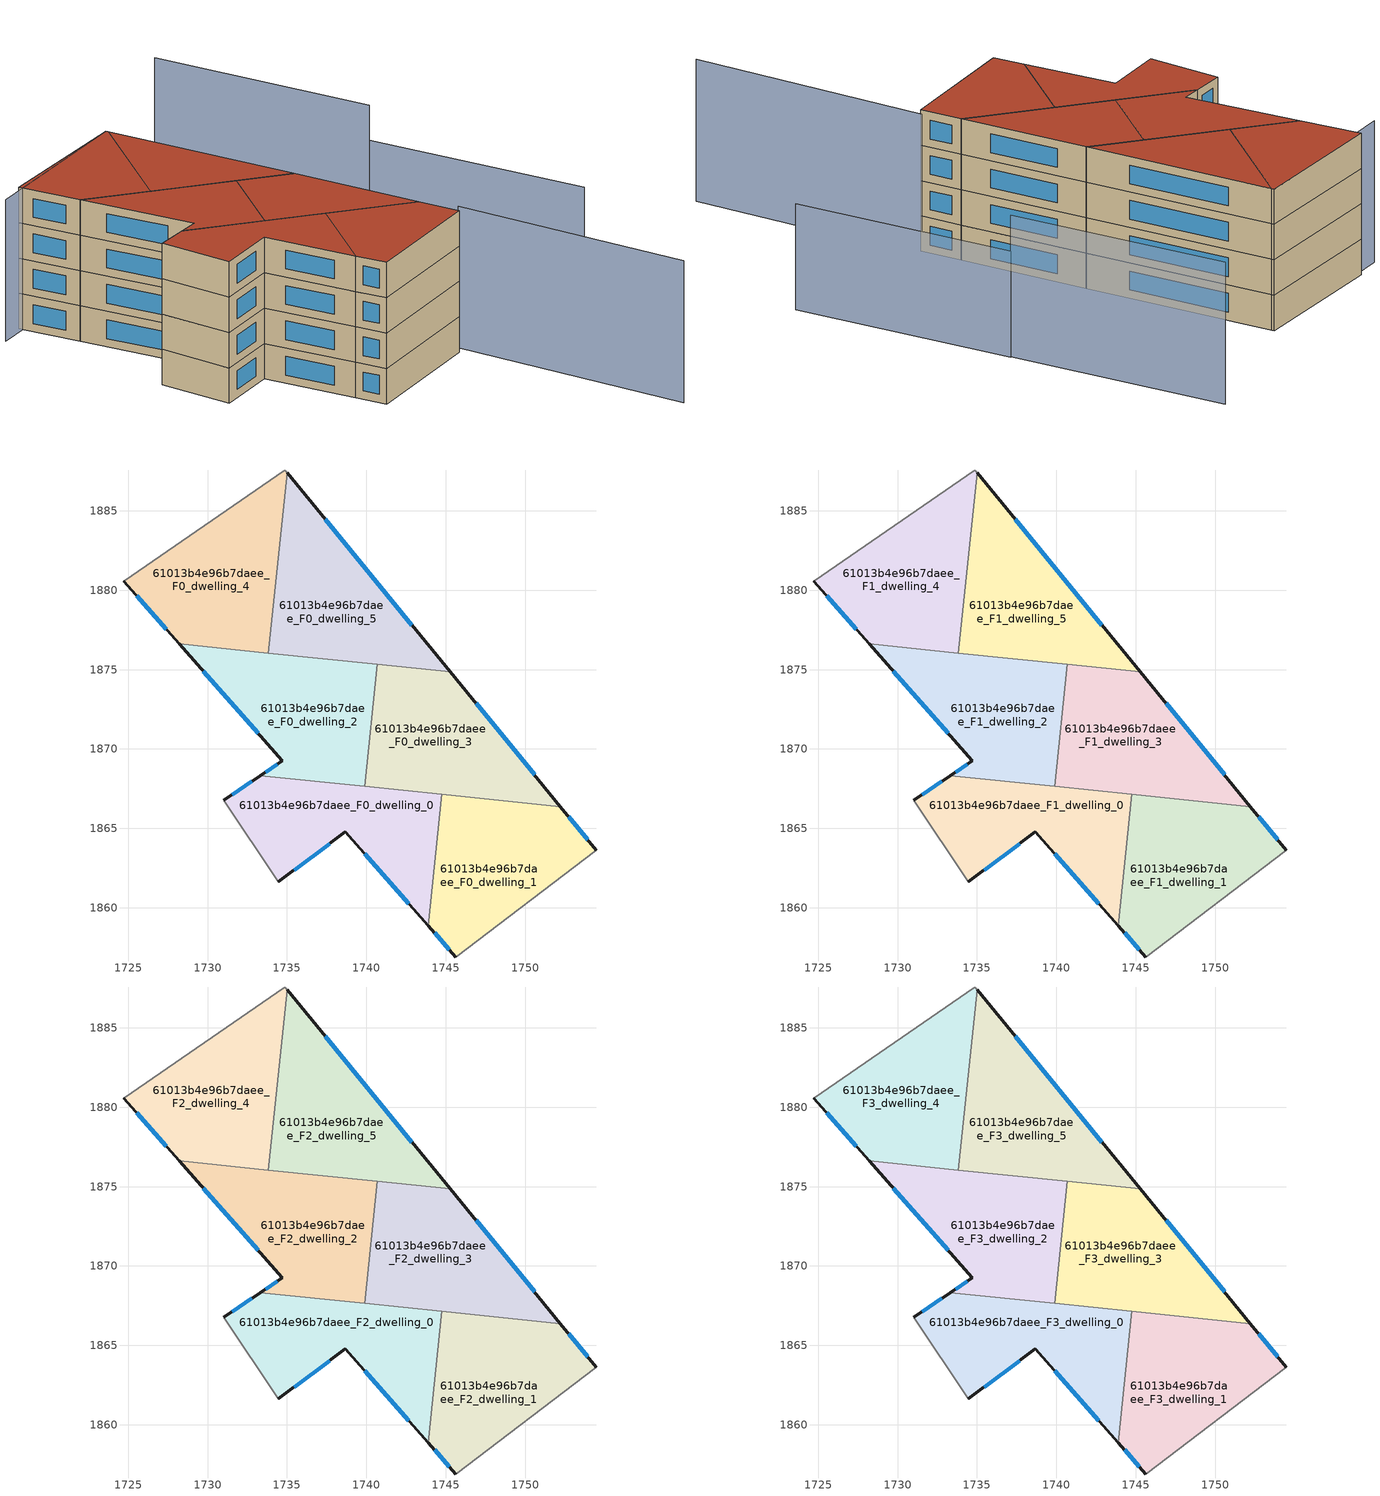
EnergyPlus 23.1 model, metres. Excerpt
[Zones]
61013b4e96b7daee_F0_dwelling_0
 floor ground (EU_floor_Construction): 1744.75,1867.15 1743.9,1858.88 1738.68,1864.78 1734.46,1861.63 1731.02,1866.76 1733.33,1868.33 z0
 wall outside (EU_wall_Construction): 1733.33,1868.33 1731.02,1866.76 / 1734.46,1861.63 1738.68,1864.78 1743.9,1858.88 z0:3
 wall to 61013b4e96b7daee_F0_dwelling_1 (EU_wall_Construction): 1743.9,1858.88 1744.75,1867.15 z0:3
 wall adiabatic (EU_wall_Construction): 1731.02,1866.76 1734.46,1861.63 z0:3
 wall to 61013b4e96b7daee_F0_dwelling_2 (EU_wall_Construction): 1739.89,1867.65 1733.33,1868.33 z0:3
 wall to 61013b4e96b7daee_F0_dwelling_3 (EU_wall_Construction): 1744.75,1867.15 1739.89,1867.65 z0:3
 window (EU_Window_Construction): 1732.79,1867.96 1731.56,1867.13 / 1739.91,1863.39 1742.67,1860.27 / 1735.45,1862.37 1737.69,1864.04 z0.7:2.3
61013b4e96b7daee_F0_dwelling_1
 floor ground (EU_floor_Construction): 1752.23,1866.38 1754.48,1863.63 1745.65,1856.9 1743.9,1858.88 1744.75,1867.15 z0
 wall outside (EU_wall_Construction): 1754.48,1863.63 1752.23,1866.38 / 1743.9,1858.88 1745.65,1856.9 z0:3
 wall adiabatic (EU_wall_Construction): 1745.65,1856.9 1754.48,1863.63 z0:3
 wall to 61013b4e96b7daee_F0_dwelling_3 (EU_wall_Construction): 1752.23,1866.38 1744.75,1867.15 z0:3
 window (EU_Window_Construction): 1753.95,1864.28 1752.76,1865.73 / 1744.31,1858.42 1745.23,1857.37 z0.7:2.3
61013b4e96b7daee_F0_dwelling_2
 floor ground (EU_floor_Construction): 1740.68,1875.34 1739.89,1867.65 1733.33,1868.33 1734.72,1869.27 1728.21,1876.62 z0
 wall outside (EU_wall_Construction): 1728.21,1876.62 1734.72,1869.27 1733.33,1868.33 z0:3
 wall to 61013b4e96b7daee_F0_dwelling_3 (EU_wall_Construction): 1739.89,1867.65 1740.68,1875.34 z0:3
 wall to 61013b4e96b7daee_F0_dwelling_5 (EU_wall_Construction): 1740.68,1875.34 1733.83,1876.04 z0:3
 wall to 61013b4e96b7daee_F0_dwelling_4 (EU_wall_Construction): 1733.83,1876.04 1728.21,1876.62 z0:3
 window (EU_Window_Construction): 1734.39,1869.05 1733.65,1868.55 / 1729.74,1874.9 1733.19,1871 z0.7:2.3
61013b4e96b7daee_F0_dwelling_3
 floor ground (EU_floor_Construction): 1745.28,1874.86 1752.23,1866.38 1739.89,1867.65 1740.68,1875.34 z0
 wall outside (EU_wall_Construction): 1752.23,1866.38 1745.28,1874.86 z0:3
 wall to 61013b4e96b7daee_F0_dwelling_5 (EU_wall_Construction): 1745.28,1874.86 1740.69,1875.34 z0:3
 window (EU_Window_Construction): 1750.6,1868.37 1746.91,1872.87 z0.7:2.3
61013b4e96b7daee_F0_dwelling_4
 floor ground (EU_floor_Construction): 1734.88,1887.57 1735.01,1887.41 1733.84,1876.04 1728.21,1876.62 1724.73,1880.56 z0
 wall outside (EU_wall_Construction): 1724.73,1880.56 1728.21,1876.62 z0:3
 wall adiabatic (EU_wall_Construction): 1735.01,1887.41 1734.88,1887.57 1724.73,1880.56 z0:3
 wall to 61013b4e96b7daee_F0_dwelling_5 (EU_wall_Construction): 1733.84,1876.04 1735.01,1887.41 z0:3
 window (EU_Window_Construction): 1725.55,1879.64 1727.39,1877.55 z0.7:2.3
61013b4e96b7daee_F0_dwelling_5
 floor ground (EU_floor_Construction): 1735.01,1887.41 1745.28,1874.86 1733.84,1876.04 z0
 wall outside (EU_wall_Construction): 1745.28,1874.86 1735.01,1887.41 z0:3
 window (EU_Window_Construction): 1742.87,1877.81 1737.42,1884.46 z0.7:2.3
61013b4e96b7daee_F1_dwelling_0
 floor to 61013b4e96b7daee_F0_dwelling_0 (EU_floor_Construction): 1744.75,1867.15 1743.9,1858.88 1738.68,1864.78 1734.46,1861.63 1731.02,1866.76 1733.33,1868.33 z3
 wall outside (EU_wall_Construction): 1733.33,1868.33 1731.02,1866.76 / 1734.46,1861.63 1738.68,1864.78 1743.9,1858.88 z3:6
 wall to 61013b4e96b7daee_F1_dwelling_1 (EU_wall_Construction): 1743.9,1858.88 1744.75,1867.15 z3:6
 wall adiabatic (EU_wall_Construction): 1731.02,1866.76 1734.46,1861.63 z3:6
 wall to 61013b4e96b7daee_F1_dwelling_2 (EU_wall_Construction): 1739.89,1867.65 1733.33,1868.33 z3:6
 wall to 61013b4e96b7daee_F1_dwelling_3 (EU_wall_Construction): 1744.75,1867.15 1739.89,1867.65 z3:6
 window (EU_Window_Construction): 1732.79,1867.96 1731.56,1867.13 / 1739.91,1863.39 1742.67,1860.27 / 1735.45,1862.37 1737.69,1864.04 z3.7:5.3
61013b4e96b7daee_F1_dwelling_1
 floor to 61013b4e96b7daee_F0_dwelling_1 (EU_floor_Construction): 1752.23,1866.38 1754.48,1863.63 1745.65,1856.9 1743.9,1858.88 1744.75,1867.15 z3
 wall outside (EU_wall_Construction): 1754.48,1863.63 1752.23,1866.38 / 1743.9,1858.88 1745.65,1856.9 z3:6
 wall adiabatic (EU_wall_Construction): 1745.65,1856.9 1754.48,1863.63 z3:6
 wall to 61013b4e96b7daee_F1_dwelling_3 (EU_wall_Construction): 1752.23,1866.38 1744.75,1867.15 z3:6
 window (EU_Window_Construction): 1753.95,1864.28 1752.76,1865.73 / 1744.31,1858.42 1745.23,1857.37 z3.7:5.3
61013b4e96b7daee_F1_dwelling_2
 floor to 61013b4e96b7daee_F0_dwelling_2 (EU_floor_Construction): 1740.68,1875.34 1739.89,1867.65 1733.33,1868.33 1734.72,1869.27 1728.21,1876.62 z3
 wall outside (EU_wall_Construction): 1728.21,1876.62 1734.72,1869.27 1733.33,1868.33 z3:6
 wall to 61013b4e96b7daee_F1_dwelling_3 (EU_wall_Construction): 1739.89,1867.65 1740.68,1875.34 z3:6
 wall to 61013b4e96b7daee_F1_dwelling_5 (EU_wall_Construction): 1740.68,1875.34 1733.83,1876.04 z3:6
 wall to 61013b4e96b7daee_F1_dwelling_4 (EU_wall_Construction): 1733.83,1876.04 1728.21,1876.62 z3:6
 window (EU_Window_Construction): 1734.39,1869.05 1733.65,1868.55 / 1729.74,1874.9 1733.19,1871 z3.7:5.3
61013b4e96b7daee_F1_dwelling_3
 floor to 61013b4e96b7daee_F0_dwelling_3 (EU_floor_Construction): 1745.28,1874.86 1752.23,1866.38 1739.89,1867.65 1740.68,1875.34 z3
 wall outside (EU_wall_Construction): 1752.23,1866.38 1745.28,1874.86 z3:6
 wall to 61013b4e96b7daee_F1_dwelling_5 (EU_wall_Construction): 1745.28,1874.86 1740.69,1875.34 z3:6
 window (EU_Window_Construction): 1750.6,1868.37 1746.91,1872.87 z3.7:5.3
61013b4e96b7daee_F1_dwelling_4
 floor to 61013b4e96b7daee_F0_dwelling_4 (EU_floor_Construction): 1734.88,1887.57 1735.01,1887.41 1733.84,1876.04 1728.21,1876.62 1724.73,1880.56 z3
 wall outside (EU_wall_Construction): 1724.73,1880.56 1728.21,1876.62 z3:6
 wall adiabatic (EU_wall_Construction): 1735.01,1887.41 1734.88,1887.57 1724.73,1880.56 z3:6
 wall to 61013b4e96b7daee_F1_dwelling_5 (EU_wall_Construction): 1733.84,1876.04 1735.01,1887.41 z3:6
 window (EU_Window_Construction): 1725.55,1879.64 1727.39,1877.55 z3.7:5.3
61013b4e96b7daee_F1_dwelling_5
 floor to 61013b4e96b7daee_F0_dwelling_5 (EU_floor_Construction): 1735.01,1887.41 1745.28,1874.86 1733.84,1876.04 z3
 wall outside (EU_wall_Construction): 1745.28,1874.86 1735.01,1887.41 z3:6
 window (EU_Window_Construction): 1742.87,1877.81 1737.42,1884.46 z3.7:5.3
61013b4e96b7daee_F2_dwelling_0
 floor to 61013b4e96b7daee_F1_dwelling_0 (EU_floor_Construction): 1744.75,1867.15 1743.9,1858.88 1738.68,1864.78 1734.46,1861.63 1731.02,1866.76 1733.33,1868.33 z6
 wall outside (EU_wall_Construction): 1733.33,1868.33 1731.02,1866.76 / 1734.46,1861.63 1738.68,1864.78 1743.9,1858.88 z6:9
 wall to 61013b4e96b7daee_F2_dwelling_1 (EU_wall_Construction): 1743.9,1858.88 1744.75,1867.15 z6:9
 wall adiabatic (EU_wall_Construction): 1731.02,1866.76 1734.46,1861.63 z6:9
 wall to 61013b4e96b7daee_F2_dwelling_2 (EU_wall_Construction): 1739.89,1867.65 1733.33,1868.33 z6:9
 wall to 61013b4e96b7daee_F2_dwelling_3 (EU_wall_Construction): 1744.75,1867.15 1739.89,1867.65 z6:9
 window (EU_Window_Construction): 1732.79,1867.96 1731.56,1867.13 / 1739.91,1863.39 1742.67,1860.27 / 1735.45,1862.37 1737.69,1864.04 z6.7:8.3
61013b4e96b7daee_F2_dwelling_1
 floor to 61013b4e96b7daee_F1_dwelling_1 (EU_floor_Construction): 1752.23,1866.38 1754.48,1863.63 1745.65,1856.9 1743.9,1858.88 1744.75,1867.15 z6
 wall outside (EU_wall_Construction): 1754.48,1863.63 1752.23,1866.38 / 1743.9,1858.88 1745.65,1856.9 z6:9
 wall adiabatic (EU_wall_Construction): 1745.65,1856.9 1754.48,1863.63 z6:9
 wall to 61013b4e96b7daee_F2_dwelling_3 (EU_wall_Construction): 1752.23,1866.38 1744.75,1867.15 z6:9
 window (EU_Window_Construction): 1753.95,1864.28 1752.76,1865.73 / 1744.31,1858.42 1745.23,1857.37 z6.7:8.3
61013b4e96b7daee_F2_dwelling_2
 floor to 61013b4e96b7daee_F1_dwelling_2 (EU_floor_Construction): 1740.68,1875.34 1739.89,1867.65 1733.33,1868.33 1734.72,1869.27 1728.21,1876.62 z6
 wall outside (EU_wall_Construction): 1728.21,1876.62 1734.72,1869.27 1733.33,1868.33 z6:9
 wall to 61013b4e96b7daee_F2_dwelling_3 (EU_wall_Construction): 1739.89,1867.65 1740.68,1875.34 z6:9
 wall to 61013b4e96b7daee_F2_dwelling_5 (EU_wall_Construction): 1740.68,1875.34 1733.83,1876.04 z6:9
 wall to 61013b4e96b7daee_F2_dwelling_4 (EU_wall_Construction): 1733.83,1876.04 1728.21,1876.62 z6:9
 window (EU_Window_Construction): 1734.39,1869.05 1733.65,1868.55 / 1729.74,1874.9 1733.19,1871 z6.7:8.3
61013b4e96b7daee_F2_dwelling_3
 floor to 61013b4e96b7daee_F1_dwelling_3 (EU_floor_Construction): 1745.28,1874.86 1752.23,1866.38 1739.89,1867.65 1740.68,1875.34 z6
 wall outside (EU_wall_Construction): 1752.23,1866.38 1745.28,1874.86 z6:9
 wall to 61013b4e96b7daee_F2_dwelling_5 (EU_wall_Construction): 1745.28,1874.86 1740.69,1875.34 z6:9
 window (EU_Window_Construction): 1750.6,1868.37 1746.91,1872.87 z6.7:8.3
61013b4e96b7daee_F2_dwelling_4
 floor to 61013b4e96b7daee_F1_dwelling_4 (EU_floor_Construction): 1734.88,1887.57 1735.01,1887.41 1733.84,1876.04 1728.21,1876.62 1724.73,1880.56 z6
 wall outside (EU_wall_Construction): 1724.73,1880.56 1728.21,1876.62 z6:9
 wall adiabatic (EU_wall_Construction): 1735.01,1887.41 1734.88,1887.57 1724.73,1880.56 z6:9
 wall to 61013b4e96b7daee_F2_dwelling_5 (EU_wall_Construction): 1733.84,1876.04 1735.01,1887.41 z6:9
 window (EU_Window_Construction): 1725.55,1879.64 1727.39,1877.55 z6.7:8.3
61013b4e96b7daee_F2_dwelling_5
 floor to 61013b4e96b7daee_F1_dwelling_5 (EU_floor_Construction): 1735.01,1887.41 1745.28,1874.86 1733.84,1876.04 z6
 wall outside (EU_wall_Construction): 1745.28,1874.86 1735.01,1887.41 z6:9
 window (EU_Window_Construction): 1742.87,1877.81 1737.42,1884.46 z6.7:8.3
61013b4e96b7daee_F3_dwelling_0
 floor to 61013b4e96b7daee_F2_dwelling_0 (EU_floor_Construction): 1744.75,1867.15 1743.9,1858.88 1738.68,1864.78 1734.46,1861.63 1731.02,1866.76 1733.33,1868.33 z9
 wall outside (EU_wall_Construction): 1733.33,1868.33 1731.02,1866.76 / 1734.46,1861.63 1738.68,1864.78 1743.9,1858.88 z9:12
 wall to 61013b4e96b7daee_F3_dwelling_1 (EU_wall_Construction): 1743.9,1858.88 1744.75,1867.15 z9:12
 wall adiabatic (EU_wall_Construction): 1731.02,1866.76 1734.46,1861.63 z9:12
 wall to 61013b4e96b7daee_F3_dwelling_2 (EU_wall_Construction): 1739.89,1867.65 1733.33,1868.33 z9:12
 wall to 61013b4e96b7daee_F3_dwelling_3 (EU_wall_Construction): 1744.75,1867.15 1739.89,1867.65 z9:12
 window (EU_Window_Construction): 1732.79,1867.96 1731.56,1867.13 / 1739.91,1863.39 1742.67,1860.27 / 1735.45,1862.37 1737.69,1864.04 z9.7:11.3
 roof outside (EU_roof_Construction): 1743.9,1858.88 1744.75,1867.15 1733.33,1868.33 1731.02,1866.76 1734.46,1861.63 1738.68,1864.78 z12
61013b4e96b7daee_F3_dwelling_1
 floor to 61013b4e96b7daee_F2_dwelling_1 (EU_floor_Construction): 1752.23,1866.38 1754.48,1863.63 1745.65,1856.9 1743.9,1858.88 1744.75,1867.15 z9
 wall outside (EU_wall_Construction): 1754.48,1863.63 1752.23,1866.38 / 1743.9,1858.88 1745.65,1856.9 z9:12
 wall adiabatic (EU_wall_Construction): 1745.65,1856.9 1754.48,1863.63 z9:12
 wall to 61013b4e96b7daee_F3_dwelling_3 (EU_wall_Construction): 1752.23,1866.38 1744.75,1867.15 z9:12
 window (EU_Window_Construction): 1753.95,1864.28 1752.76,1865.73 / 1744.31,1858.42 1745.23,1857.37 z9.7:11.3
 roof outside (EU_roof_Construction): 1754.48,1863.63 1752.23,1866.38 1744.75,1867.15 1743.9,1858.88 1745.65,1856.9 z12
61013b4e96b7daee_F3_dwelling_2
 floor to 61013b4e96b7daee_F2_dwelling_2 (EU_floor_Construction): 1740.68,1875.34 1739.89,1867.65 1733.33,1868.33 1734.72,1869.27 1728.21,1876.62 z9
 wall outside (EU_wall_Construction): 1728.21,1876.62 1734.72,1869.27 1733.33,1868.33 z9:12
 wall to 61013b4e96b7daee_F3_dwelling_3 (EU_wall_Construction): 1739.89,1867.65 1740.68,1875.34 z9:12
 wall to 61013b4e96b7daee_F3_dwelling_5 (EU_wall_Construction): 1740.68,1875.34 1733.83,1876.04 z9:12
 wall to 61013b4e96b7daee_F3_dwelling_4 (EU_wall_Construction): 1733.83,1876.04 1728.21,1876.62 z9:12
 window (EU_Window_Construction): 1734.39,1869.05 1733.65,1868.55 / 1729.74,1874.9 1733.19,1871 z9.7:11.3
 roof outside (EU_roof_Construction): 1739.89,1867.65 1740.68,1875.34 1728.21,1876.62 1734.72,1869.27 1733.33,1868.33 z12
61013b4e96b7daee_F3_dwelling_3
 floor to 61013b4e96b7daee_F2_dwelling_3 (EU_floor_Construction): 1745.28,1874.86 1752.23,1866.38 1739.89,1867.65 1740.68,1875.34 z9
 wall outside (EU_wall_Construction): 1752.23,1866.38 1745.28,1874.86 z9:12
 wall to 61013b4e96b7daee_F3_dwelling_5 (EU_wall_Construction): 1745.28,1874.86 1740.69,1875.34 z9:12
 window (EU_Window_Construction): 1750.6,1868.37 1746.91,1872.87 z9.7:11.3
 roof outside (EU_roof_Construction): 1752.23,1866.38 1745.28,1874.86 1740.68,1875.34 1739.89,1867.65 z12
61013b4e96b7daee_F3_dwelling_4
 floor to 61013b4e96b7daee_F2_dwelling_4 (EU_floor_Construction): 1734.88,1887.57 1735.01,1887.41 1733.84,1876.04 1728.21,1876.62 1724.73,1880.56 z9
 wall outside (EU_wall_Construction): 1724.73,1880.56 1728.21,1876.62 z9:12
 wall adiabatic (EU_wall_Construction): 1735.01,1887.41 1734.88,1887.57 1724.73,1880.56 z9:12
 wall to 61013b4e96b7daee_F3_dwelling_5 (EU_wall_Construction): 1733.84,1876.04 1735.01,1887.41 z9:12
 window (EU_Window_Construction): 1725.55,1879.64 1727.39,1877.55 z9.7:11.3
 roof outside (EU_roof_Construction): 1733.84,1876.04 1735.01,1887.41 1734.88,1887.57 1724.73,1880.56 1728.21,1876.62 z12
61013b4e96b7daee_F3_dwelling_5
 floor to 61013b4e96b7daee_F2_dwelling_5 (EU_floor_Construction): 1735.01,1887.41 1745.28,1874.86 1733.84,1876.04 z9
 wall outside (EU_wall_Construction): 1745.28,1874.86 1735.01,1887.41 z9:12
 window (EU_Window_Construction): 1742.87,1877.81 1737.42,1884.46 z9.7:11.3
 roof outside (EU_roof_Construction): 1745.28,1874.86 1735.01,1887.41 1733.84,1876.04 z12
shading: 1754.7,1864.4 1766.93,1848.42 / 1755.49,1884.33 1743.53,1898.7 / 1734.88,1887.57 1722.94,1878.81 z0:12; 1767.5,1869.99 1755.53,1884.38 z0:9
[Building]
EU S2 Campaign: North Axis=0; Terrain=City; Solar Distribution=FullExterior
[Site:Location]
Budapest.Ferenc.Liszt.Intl.AP: Latitude=47.437; Longitude=19.256; Time Zone=1; Elevation=185
[SizingPeriod:WeatherFileDays]
AnnualSizingPeriod: Begin Month=1; Begin Day of Month=1; End Month=12; End Day of Month=31; Day of Week for Start Day=Monday; Use Weather File Daylight Saving Period=No; Use Weather File Rain and Snow Indicators=No
[MATERIAL]
EU_InternalMass_Material: Roughness=MediumRough; Thickness=0.1; Conductivity=1; Density=1800; Specific Heat=900; Thermal Absorptance=0.9; Solar Absorptance=0.7; Visible Absorptance=0.7
[MATERIAL:NOMASS] Roughness=MediumRough; Thermal Absorptance=0.9; Solar Absorptance=0.7; Visible Absorptance=0.7
Name | Thermal Resistance
EU_wall_NoMass | 0.832559
EU_roof_NoMass | 1.39638
EU_floor_NoMass | 0.872794
[WINDOWMATERIAL:SIMPLEGLAZINGSYSTEM]
EU_Window_SimpleGlazing: UFactor=2.79869; Solar Heat Gain Coefficient=0.75; Visible Transmittance=0.75
[CONSTRUCTION]
EU_wall_Construction: EU_wall_NoMass
EU_roof_Construction: EU_roof_NoMass
EU_floor_Construction: EU_floor_NoMass
EU_Window_Construction: EU_Window_SimpleGlazing
EU_InternalMass_Construction: EU_InternalMass_Material
[ZONE] Type=1; Multiplier=1; Ceiling Height=autocalculate; Floor Area=autocalculate; Part of Total Floor Area=Yes
Name | Volume
61013b4e96b7daee_F0_dwelling_0; 61013b4e96b7daee_F1_dwelling_0; 61013b4e96b7daee_F2_dwelling_0; 61013b4e96b7daee_F3_dwelling_0 | 197.276
61013b4e96b7daee_F0_dwelling_1; 61013b4e96b7daee_F1_dwelling_1; 61013b4e96b7daee_F2_dwelling_1; 61013b4e96b7daee_F3_dwelling_1 | 197.279
61013b4e96b7daee_F0_dwelling_2; 61013b4e96b7daee_F1_dwelling_2; 61013b4e96b7daee_F2_dwelling_2; 61013b4e96b7daee_F3_dwelling_2 | 197.268
61013b4e96b7daee_F0_dwelling_3; 61013b4e96b7daee_F1_dwelling_3; 61013b4e96b7daee_F2_dwelling_3; 61013b4e96b7daee_F3_dwelling_3 | 197.29
61013b4e96b7daee_F0_dwelling_4; 61013b4e96b7daee_F1_dwelling_4; 61013b4e96b7daee_F2_dwelling_4; 61013b4e96b7daee_F3_dwelling_4 | 197.255
61013b4e96b7daee_F0_dwelling_5; 61013b4e96b7daee_F1_dwelling_5; 61013b4e96b7daee_F2_dwelling_5; 61013b4e96b7daee_F3_dwelling_5 | 197.275
[INTERNALMASS] Construction=EU_InternalMass_Construction
Name | Zone or ZoneList | Surface Area
61013b4e96b7daee_F0_dwelling_0_EU_InternalMass | 61013b4e96b7daee_F0_dwelling_0 | 65.7585
61013b4e96b7daee_F0_dwelling_1_EU_InternalMass | 61013b4e96b7daee_F0_dwelling_1 | 65.7598
61013b4e96b7daee_F0_dwelling_2_EU_InternalMass | 61013b4e96b7daee_F0_dwelling_2 | 65.7558
61013b4e96b7daee_F0_dwelling_3_EU_InternalMass | 61013b4e96b7daee_F0_dwelling_3 | 65.7633
61013b4e96b7daee_F0_dwelling_4_EU_InternalMass | 61013b4e96b7daee_F0_dwelling_4 | 65.7518
61013b4e96b7daee_F0_dwelling_5_EU_InternalMass | 61013b4e96b7daee_F0_dwelling_5 | 65.7585
61013b4e96b7daee_F1_dwelling_0_EU_InternalMass | 61013b4e96b7daee_F1_dwelling_0 | 65.7585
61013b4e96b7daee_F1_dwelling_1_EU_InternalMass | 61013b4e96b7daee_F1_dwelling_1 | 65.7598
61013b4e96b7daee_F1_dwelling_2_EU_InternalMass | 61013b4e96b7daee_F1_dwelling_2 | 65.7558
61013b4e96b7daee_F1_dwelling_3_EU_InternalMass | 61013b4e96b7daee_F1_dwelling_3 | 65.7633
61013b4e96b7daee_F1_dwelling_4_EU_InternalMass | 61013b4e96b7daee_F1_dwelling_4 | 65.7518
61013b4e96b7daee_F1_dwelling_5_EU_InternalMass | 61013b4e96b7daee_F1_dwelling_5 | 65.7585
61013b4e96b7daee_F2_dwelling_0_EU_InternalMass | 61013b4e96b7daee_F2_dwelling_0 | 65.7585
61013b4e96b7daee_F2_dwelling_1_EU_InternalMass | 61013b4e96b7daee_F2_dwelling_1 | 65.7598
61013b4e96b7daee_F2_dwelling_2_EU_InternalMass | 61013b4e96b7daee_F2_dwelling_2 | 65.7558
61013b4e96b7daee_F2_dwelling_3_EU_InternalMass | 61013b4e96b7daee_F2_dwelling_3 | 65.7633
61013b4e96b7daee_F2_dwelling_4_EU_InternalMass | 61013b4e96b7daee_F2_dwelling_4 | 65.7518
61013b4e96b7daee_F2_dwelling_5_EU_InternalMass | 61013b4e96b7daee_F2_dwelling_5 | 65.7585
61013b4e96b7daee_F3_dwelling_0_EU_InternalMass | 61013b4e96b7daee_F3_dwelling_0 | 65.7585
61013b4e96b7daee_F3_dwelling_1_EU_InternalMass | 61013b4e96b7daee_F3_dwelling_1 | 65.7598
61013b4e96b7daee_F3_dwelling_2_EU_InternalMass | 61013b4e96b7daee_F3_dwelling_2 | 65.7558
61013b4e96b7daee_F3_dwelling_3_EU_InternalMass | 61013b4e96b7daee_F3_dwelling_3 | 65.7633
61013b4e96b7daee_F3_dwelling_4_EU_InternalMass | 61013b4e96b7daee_F3_dwelling_4 | 65.7518
61013b4e96b7daee_F3_dwelling_5_EU_InternalMass | 61013b4e96b7daee_F3_dwelling_5 | 65.7585
[OTHEREQUIPMENT] Fuel Type=Electricity; Design Level Calculation Method=Watts/Area; Power per Zone Floor Area=1; Fraction Latent=0; Fraction Radiant=0; Fraction Lost=0; Carbon Dioxide Generation Rate=0; EndUse Subcategory=EU_Step8_InternalGains
Name | Zone or ZoneList or Space or SpaceList | Schedule
EU_Step8_InternalGain_61013b4e96b7daee_F0_dwelling_0_f000 | 61013b4e96b7daee_F0_dwelling_0 | EU_Step8_GainSchedule_61013b4e96b7daee_F0_dwelling_0_f000
EU_Step8_InternalGain_61013b4e96b7daee_F0_dwelling_1_f000 | 61013b4e96b7daee_F0_dwelling_1 | EU_Step8_GainSchedule_61013b4e96b7daee_F0_dwelling_1_f000
EU_Step8_InternalGain_61013b4e96b7daee_F0_dwelling_2_f000 | 61013b4e96b7daee_F0_dwelling_2 | EU_Step8_GainSchedule_61013b4e96b7daee_F0_dwelling_2_f000
EU_Step8_InternalGain_61013b4e96b7daee_F0_dwelling_3_f000 | 61013b4e96b7daee_F0_dwelling_3 | EU_Step8_GainSchedule_61013b4e96b7daee_F0_dwelling_3_f000
EU_Step8_InternalGain_61013b4e96b7daee_F0_dwelling_4_f000 | 61013b4e96b7daee_F0_dwelling_4 | EU_Step8_GainSchedule_61013b4e96b7daee_F0_dwelling_4_f000
EU_Step8_InternalGain_61013b4e96b7daee_F0_dwelling_5_f000 | 61013b4e96b7daee_F0_dwelling_5 | EU_Step8_GainSchedule_61013b4e96b7daee_F0_dwelling_5_f000
EU_Step8_InternalGain_61013b4e96b7daee_F1_dwelling_0_f000 | 61013b4e96b7daee_F1_dwelling_0 | EU_Step8_GainSchedule_61013b4e96b7daee_F1_dwelling_0_f000
EU_Step8_InternalGain_61013b4e96b7daee_F1_dwelling_1_f000 | 61013b4e96b7daee_F1_dwelling_1 | EU_Step8_GainSchedule_61013b4e96b7daee_F1_dwelling_1_f000
EU_Step8_InternalGain_61013b4e96b7daee_F1_dwelling_2_f000 | 61013b4e96b7daee_F1_dwelling_2 | EU_Step8_GainSchedule_61013b4e96b7daee_F1_dwelling_2_f000
EU_Step8_InternalGain_61013b4e96b7daee_F1_dwelling_3_f000 | 61013b4e96b7daee_F1_dwelling_3 | EU_Step8_GainSchedule_61013b4e96b7daee_F1_dwelling_3_f000
EU_Step8_InternalGain_61013b4e96b7daee_F1_dwelling_4_f000 | 61013b4e96b7daee_F1_dwelling_4 | EU_Step8_GainSchedule_61013b4e96b7daee_F1_dwelling_4_f000
EU_Step8_InternalGain_61013b4e96b7daee_F1_dwelling_5_f000 | 61013b4e96b7daee_F1_dwelling_5 | EU_Step8_GainSchedule_61013b4e96b7daee_F1_dwelling_5_f000
EU_Step8_InternalGain_61013b4e96b7daee_F2_dwelling_0_f000 | 61013b4e96b7daee_F2_dwelling_0 | EU_Step8_GainSchedule_61013b4e96b7daee_F2_dwelling_0_f000
EU_Step8_InternalGain_61013b4e96b7daee_F2_dwelling_1_f000 | 61013b4e96b7daee_F2_dwelling_1 | EU_Step8_GainSchedule_61013b4e96b7daee_F2_dwelling_1_f000
EU_Step8_InternalGain_61013b4e96b7daee_F2_dwelling_2_f000 | 61013b4e96b7daee_F2_dwelling_2 | EU_Step8_GainSchedule_61013b4e96b7daee_F2_dwelling_2_f000
EU_Step8_InternalGain_61013b4e96b7daee_F2_dwelling_3_f000 | 61013b4e96b7daee_F2_dwelling_3 | EU_Step8_GainSchedule_61013b4e96b7daee_F2_dwelling_3_f000
EU_Step8_InternalGain_61013b4e96b7daee_F2_dwelling_4_f000 | 61013b4e96b7daee_F2_dwelling_4 | EU_Step8_GainSchedule_61013b4e96b7daee_F2_dwelling_4_f000
EU_Step8_InternalGain_61013b4e96b7daee_F2_dwelling_5_f000 | 61013b4e96b7daee_F2_dwelling_5 | EU_Step8_GainSchedule_61013b4e96b7daee_F2_dwelling_5_f000
EU_Step8_InternalGain_61013b4e96b7daee_F3_dwelling_0_f000 | 61013b4e96b7daee_F3_dwelling_0 | EU_Step8_GainSchedule_61013b4e96b7daee_F3_dwelling_0_f000
EU_Step8_InternalGain_61013b4e96b7daee_F3_dwelling_1_f000 | 61013b4e96b7daee_F3_dwelling_1 | EU_Step8_GainSchedule_61013b4e96b7daee_F3_dwelling_1_f000
EU_Step8_InternalGain_61013b4e96b7daee_F3_dwelling_2_f000 | 61013b4e96b7daee_F3_dwelling_2 | EU_Step8_GainSchedule_61013b4e96b7daee_F3_dwelling_2_f000
EU_Step8_InternalGain_61013b4e96b7daee_F3_dwelling_3_f000 | 61013b4e96b7daee_F3_dwelling_3 | EU_Step8_GainSchedule_61013b4e96b7daee_F3_dwelling_3_f000
EU_Step8_InternalGain_61013b4e96b7daee_F3_dwelling_4_f000 | 61013b4e96b7daee_F3_dwelling_4 | EU_Step8_GainSchedule_61013b4e96b7daee_F3_dwelling_4_f000
EU_Step8_InternalGain_61013b4e96b7daee_F3_dwelling_5_f000 | 61013b4e96b7daee_F3_dwelling_5 | EU_Step8_GainSchedule_61013b4e96b7daee_F3_dwelling_5_f000
[ZONEVENTILATION:DESIGNFLOWRATE] Schedule=EU_AlwaysOn; Design Flow Rate Calculation Method=AirChanges/Hour; Air Changes per Hour=0.475469; Ventilation Type=Natural; Fan Pressure Rise=0; Fan Total Efficiency=1; Constant Term Coefficient=1; Temperature Term Coefficient=0; Velocity Term Coefficient=0; Velocity Squared Term Coefficient=0; Minimum Indoor Temperature=-100; Maximum Indoor Temperature=100; Delta Temperature=-100; Minimum Outdoor Temperature=-100; Maximum Outdoor Temperature=100; Maximum Wind Speed=40
Name | Zone or ZoneList or Space or SpaceList
EU_ConstantAir_61013b4e96b7daee_F0_dwelling_0 | 61013b4e96b7daee_F0_dwelling_0
EU_ConstantAir_61013b4e96b7daee_F0_dwelling_1 | 61013b4e96b7daee_F0_dwelling_1
EU_ConstantAir_61013b4e96b7daee_F0_dwelling_2 | 61013b4e96b7daee_F0_dwelling_2
EU_ConstantAir_61013b4e96b7daee_F0_dwelling_3 | 61013b4e96b7daee_F0_dwelling_3
EU_ConstantAir_61013b4e96b7daee_F0_dwelling_4 | 61013b4e96b7daee_F0_dwelling_4
EU_ConstantAir_61013b4e96b7daee_F0_dwelling_5 | 61013b4e96b7daee_F0_dwelling_5
EU_ConstantAir_61013b4e96b7daee_F1_dwelling_0 | 61013b4e96b7daee_F1_dwelling_0
EU_ConstantAir_61013b4e96b7daee_F1_dwelling_1 | 61013b4e96b7daee_F1_dwelling_1
EU_ConstantAir_61013b4e96b7daee_F1_dwelling_2 | 61013b4e96b7daee_F1_dwelling_2
EU_ConstantAir_61013b4e96b7daee_F1_dwelling_3 | 61013b4e96b7daee_F1_dwelling_3
EU_ConstantAir_61013b4e96b7daee_F1_dwelling_4 | 61013b4e96b7daee_F1_dwelling_4
EU_ConstantAir_61013b4e96b7daee_F1_dwelling_5 | 61013b4e96b7daee_F1_dwelling_5
EU_ConstantAir_61013b4e96b7daee_F2_dwelling_0 | 61013b4e96b7daee_F2_dwelling_0
EU_ConstantAir_61013b4e96b7daee_F2_dwelling_1 | 61013b4e96b7daee_F2_dwelling_1
EU_ConstantAir_61013b4e96b7daee_F2_dwelling_2 | 61013b4e96b7daee_F2_dwelling_2
EU_ConstantAir_61013b4e96b7daee_F2_dwelling_3 | 61013b4e96b7daee_F2_dwelling_3
EU_ConstantAir_61013b4e96b7daee_F2_dwelling_4 | 61013b4e96b7daee_F2_dwelling_4
EU_ConstantAir_61013b4e96b7daee_F2_dwelling_5 | 61013b4e96b7daee_F2_dwelling_5
EU_ConstantAir_61013b4e96b7daee_F3_dwelling_0 | 61013b4e96b7daee_F3_dwelling_0
EU_ConstantAir_61013b4e96b7daee_F3_dwelling_1 | 61013b4e96b7daee_F3_dwelling_1
EU_ConstantAir_61013b4e96b7daee_F3_dwelling_2 | 61013b4e96b7daee_F3_dwelling_2
EU_ConstantAir_61013b4e96b7daee_F3_dwelling_3 | 61013b4e96b7daee_F3_dwelling_3
EU_ConstantAir_61013b4e96b7daee_F3_dwelling_4 | 61013b4e96b7daee_F3_dwelling_4
EU_ConstantAir_61013b4e96b7daee_F3_dwelling_5 | 61013b4e96b7daee_F3_dwelling_5
[HVACTEMPLATE:THERMOSTAT] Constant Heating Setpoint=20; Constant Cooling Setpoint=50
EU_HeatOnly_61013b4e96b7daee_F0_dwelling_0; EU_HeatOnly_61013b4e96b7daee_F0_dwelling_1; EU_HeatOnly_61013b4e96b7daee_F0_dwelling_2; EU_HeatOnly_61013b4e96b7daee_F0_dwelling_3; EU_HeatOnly_61013b4e96b7daee_F0_dwelling_4; EU_HeatOnly_61013b4e96b7daee_F0_dwelling_5; EU_HeatOnly_61013b4e96b7daee_F1_dwelling_0; EU_HeatOnly_61013b4e96b7daee_F1_dwelling_1; EU_HeatOnly_61013b4e96b7daee_F1_dwelling_2; EU_HeatOnly_61013b4e96b7daee_F1_dwelling_3; EU_HeatOnly_61013b4e96b7daee_F1_dwelling_4; EU_HeatOnly_61013b4e96b7daee_F1_dwelling_5; EU_HeatOnly_61013b4e96b7daee_F2_dwelling_0; EU_HeatOnly_61013b4e96b7daee_F2_dwelling_1; EU_HeatOnly_61013b4e96b7daee_F2_dwelling_2; EU_HeatOnly_61013b4e96b7daee_F2_dwelling_3; EU_HeatOnly_61013b4e96b7daee_F2_dwelling_4; EU_HeatOnly_61013b4e96b7daee_F2_dwelling_5; EU_HeatOnly_61013b4e96b7daee_F3_dwelling_0; EU_HeatOnly_61013b4e96b7daee_F3_dwelling_1; EU_HeatOnly_61013b4e96b7daee_F3_dwelling_2; EU_HeatOnly_61013b4e96b7daee_F3_dwelling_3; EU_HeatOnly_61013b4e96b7daee_F3_dwelling_4; EU_HeatOnly_61013b4e96b7daee_F3_dwelling_5
[HVACTEMPLATE:ZONE:IDEALLOADSAIRSYSTEM] System Availability Schedule=EU_AlwaysOn; Maximum Heating Supply Air Temperature=50; Minimum Cooling Supply Air Temperature=13; Maximum Heating Supply Air Humidity Ratio=0.0156; Minimum Cooling Supply Air Humidity Ratio=0.0077; Heating Limit=NoLimit; Cooling Limit=NoLimit; Heating Availability Schedule=EU_AlwaysOn; Cooling Availability Schedule=EU_CoolingOff; Dehumidification Control Type=ConstantSensibleHeatRatio; Cooling Sensible Heat Ratio=0.7; Dehumidification Setpoint=60; Humidification Control Type=None; Humidification Setpoint=30; Outdoor Air Method=None; Outdoor Air Flow Rate per Person=0.00944; Outdoor Air Flow Rate per Zone Floor Area=0; Outdoor Air Flow Rate per Zone=0; Demand Controlled Ventilation Type=None; Outdoor Air Economizer Type=NoEconomizer; Heat Recovery Type=None; Sensible Heat Recovery Effectiveness=0.7; Latent Heat Recovery Effectiveness=0.65
Name | Template Thermostat
61013b4e96b7daee_F0_dwelling_0 | EU_HeatOnly_61013b4e96b7daee_F0_dwelling_0
61013b4e96b7daee_F0_dwelling_1 | EU_HeatOnly_61013b4e96b7daee_F0_dwelling_1
61013b4e96b7daee_F0_dwelling_2 | EU_HeatOnly_61013b4e96b7daee_F0_dwelling_2
61013b4e96b7daee_F0_dwelling_3 | EU_HeatOnly_61013b4e96b7daee_F0_dwelling_3
61013b4e96b7daee_F0_dwelling_4 | EU_HeatOnly_61013b4e96b7daee_F0_dwelling_4
61013b4e96b7daee_F0_dwelling_5 | EU_HeatOnly_61013b4e96b7daee_F0_dwelling_5
61013b4e96b7daee_F1_dwelling_0 | EU_HeatOnly_61013b4e96b7daee_F1_dwelling_0
61013b4e96b7daee_F1_dwelling_1 | EU_HeatOnly_61013b4e96b7daee_F1_dwelling_1
61013b4e96b7daee_F1_dwelling_2 | EU_HeatOnly_61013b4e96b7daee_F1_dwelling_2
61013b4e96b7daee_F1_dwelling_3 | EU_HeatOnly_61013b4e96b7daee_F1_dwelling_3
61013b4e96b7daee_F1_dwelling_4 | EU_HeatOnly_61013b4e96b7daee_F1_dwelling_4
61013b4e96b7daee_F1_dwelling_5 | EU_HeatOnly_61013b4e96b7daee_F1_dwelling_5
61013b4e96b7daee_F2_dwelling_0 | EU_HeatOnly_61013b4e96b7daee_F2_dwelling_0
61013b4e96b7daee_F2_dwelling_1 | EU_HeatOnly_61013b4e96b7daee_F2_dwelling_1
61013b4e96b7daee_F2_dwelling_2 | EU_HeatOnly_61013b4e96b7daee_F2_dwelling_2
61013b4e96b7daee_F2_dwelling_3 | EU_HeatOnly_61013b4e96b7daee_F2_dwelling_3
61013b4e96b7daee_F2_dwelling_4 | EU_HeatOnly_61013b4e96b7daee_F2_dwelling_4
61013b4e96b7daee_F2_dwelling_5 | EU_HeatOnly_61013b4e96b7daee_F2_dwelling_5
61013b4e96b7daee_F3_dwelling_0 | EU_HeatOnly_61013b4e96b7daee_F3_dwelling_0
61013b4e96b7daee_F3_dwelling_1 | EU_HeatOnly_61013b4e96b7daee_F3_dwelling_1
61013b4e96b7daee_F3_dwelling_2 | EU_HeatOnly_61013b4e96b7daee_F3_dwelling_2
61013b4e96b7daee_F3_dwelling_3 | EU_HeatOnly_61013b4e96b7daee_F3_dwelling_3
61013b4e96b7daee_F3_dwelling_4 | EU_HeatOnly_61013b4e96b7daee_F3_dwelling_4
61013b4e96b7daee_F3_dwelling_5 | EU_HeatOnly_61013b4e96b7daee_F3_dwelling_5
[SIZING:ZONE] Zone Cooling Design Supply Air Temperature Input Method=SupplyAirTemperature; Zone Cooling Design Supply Air Temperature=13; Zone Heating Design Supply Air Temperature Input Method=SupplyAirTemperature; Zone Heating Design Supply Air Temperature=50; Zone Cooling Design Supply Air Humidity Ratio=0.008; Zone Heating Design Supply Air Humidity Ratio=0.008; Cooling Design Air Flow Method=DesignDay; Cooling Design Air Flow Rate=0; Cooling Minimum Air Flow per Zone Floor Area=0.000762; Cooling Minimum Air Flow=0; Cooling Minimum Air Flow Fraction=0.2; Heating Design Air Flow Method=DesignDay; Heating Design Air Flow Rate=0; Heating Maximum Air Flow per Zone Floor Area=0.002032; Heating Maximum Air Flow=0.141576; Heating Maximum Air Flow Fraction=0.3; Account for Dedicated Outdoor Air System=No; Dedicated Outdoor Air System Control Strategy=NeutralSupplyAir; Dedicated Outdoor Air Low Setpoint Temperature for Design=autosize; Dedicated Outdoor Air High Setpoint Temperature for Design=autosize; Zone Load Sizing Method=Sensible Load Only No Latent Load; Zone Latent Cooling Design Supply Air Humidity Ratio Input Method=HumidityRatioDifference; Zone Cooling Design Supply Air Humidity Ratio Difference=0.005; Zone Latent Heating Design Supply Air Humidity Ratio Input Method=HumidityRatioDifference; Zone Humidification Design Supply Air Humidity Ratio Difference=0.005
61013b4e96b7daee_F0_dwelling_0; 61013b4e96b7daee_F0_dwelling_1; 61013b4e96b7daee_F0_dwelling_2; 61013b4e96b7daee_F0_dwelling_3; 61013b4e96b7daee_F0_dwelling_4; 61013b4e96b7daee_F0_dwelling_5; 61013b4e96b7daee_F1_dwelling_0; 61013b4e96b7daee_F1_dwelling_1; 61013b4e96b7daee_F1_dwelling_2; 61013b4e96b7daee_F1_dwelling_3; 61013b4e96b7daee_F1_dwelling_4; 61013b4e96b7daee_F1_dwelling_5; 61013b4e96b7daee_F2_dwelling_0; 61013b4e96b7daee_F2_dwelling_1; 61013b4e96b7daee_F2_dwelling_2; 61013b4e96b7daee_F2_dwelling_3; 61013b4e96b7daee_F2_dwelling_4; 61013b4e96b7daee_F2_dwelling_5; 61013b4e96b7daee_F3_dwelling_0; 61013b4e96b7daee_F3_dwelling_1; 61013b4e96b7daee_F3_dwelling_2; 61013b4e96b7daee_F3_dwelling_3; 61013b4e96b7daee_F3_dwelling_4; 61013b4e96b7daee_F3_dwelling_5
[SCHEDULE:CONSTANT]
Name | Hourly Value
EU_AlwaysOn | 1
EU_CoolingOff | 0
[SCHEDULE:FILE] Column Number=1; Rows to Skip at Top=0; Number of Hours of Data=8760; Column Separator=Comma; Interpolate to Timestep=No; Minutes per Item=60; Adjust Schedule for Daylight Savings=Yes
Name | File
EU_Step8_GainSchedule_61013b4e96b7daee_F0_dwelling_0_f000 | ../../schedules/61013b4e96b7daee/61013b4e96b7daee_F0_dwelling_0_f000_gain.csv
EU_Step8_GainSchedule_61013b4e96b7daee_F0_dwelling_1_f000 | ../../schedules/61013b4e96b7daee/61013b4e96b7daee_F0_dwelling_1_f000_gain.csv
EU_Step8_GainSchedule_61013b4e96b7daee_F0_dwelling_2_f000 | ../../schedules/61013b4e96b7daee/61013b4e96b7daee_F0_dwelling_2_f000_gain.csv
EU_Step8_GainSchedule_61013b4e96b7daee_F0_dwelling_3_f000 | ../../schedules/61013b4e96b7daee/61013b4e96b7daee_F0_dwelling_3_f000_gain.csv
EU_Step8_GainSchedule_61013b4e96b7daee_F0_dwelling_4_f000 | ../../schedules/61013b4e96b7daee/61013b4e96b7daee_F0_dwelling_4_f000_gain.csv
EU_Step8_GainSchedule_61013b4e96b7daee_F0_dwelling_5_f000 | ../../schedules/61013b4e96b7daee/61013b4e96b7daee_F0_dwelling_5_f000_gain.csv
EU_Step8_GainSchedule_61013b4e96b7daee_F1_dwelling_0_f000 | ../../schedules/61013b4e96b7daee/61013b4e96b7daee_F1_dwelling_0_f000_gain.csv
EU_Step8_GainSchedule_61013b4e96b7daee_F1_dwelling_1_f000 | ../../schedules/61013b4e96b7daee/61013b4e96b7daee_F1_dwelling_1_f000_gain.csv
EU_Step8_GainSchedule_61013b4e96b7daee_F1_dwelling_2_f000 | ../../schedules/61013b4e96b7daee/61013b4e96b7daee_F1_dwelling_2_f000_gain.csv
EU_Step8_GainSchedule_61013b4e96b7daee_F1_dwelling_3_f000 | ../../schedules/61013b4e96b7daee/61013b4e96b7daee_F1_dwelling_3_f000_gain.csv
EU_Step8_GainSchedule_61013b4e96b7daee_F1_dwelling_4_f000 | ../../schedules/61013b4e96b7daee/61013b4e96b7daee_F1_dwelling_4_f000_gain.csv
EU_Step8_GainSchedule_61013b4e96b7daee_F1_dwelling_5_f000 | ../../schedules/61013b4e96b7daee/61013b4e96b7daee_F1_dwelling_5_f000_gain.csv
EU_Step8_GainSchedule_61013b4e96b7daee_F2_dwelling_0_f000 | ../../schedules/61013b4e96b7daee/61013b4e96b7daee_F2_dwelling_0_f000_gain.csv
EU_Step8_GainSchedule_61013b4e96b7daee_F2_dwelling_1_f000 | ../../schedules/61013b4e96b7daee/61013b4e96b7daee_F2_dwelling_1_f000_gain.csv
EU_Step8_GainSchedule_61013b4e96b7daee_F2_dwelling_2_f000 | ../../schedules/61013b4e96b7daee/61013b4e96b7daee_F2_dwelling_2_f000_gain.csv
EU_Step8_GainSchedule_61013b4e96b7daee_F2_dwelling_3_f000 | ../../schedules/61013b4e96b7daee/61013b4e96b7daee_F2_dwelling_3_f000_gain.csv
EU_Step8_GainSchedule_61013b4e96b7daee_F2_dwelling_4_f000 | ../../schedules/61013b4e96b7daee/61013b4e96b7daee_F2_dwelling_4_f000_gain.csv
EU_Step8_GainSchedule_61013b4e96b7daee_F2_dwelling_5_f000 | ../../schedules/61013b4e96b7daee/61013b4e96b7daee_F2_dwelling_5_f000_gain.csv
EU_Step8_GainSchedule_61013b4e96b7daee_F3_dwelling_0_f000 | ../../schedules/61013b4e96b7daee/61013b4e96b7daee_F3_dwelling_0_f000_gain.csv
EU_Step8_GainSchedule_61013b4e96b7daee_F3_dwelling_1_f000 | ../../schedules/61013b4e96b7daee/61013b4e96b7daee_F3_dwelling_1_f000_gain.csv
EU_Step8_GainSchedule_61013b4e96b7daee_F3_dwelling_2_f000 | ../../schedules/61013b4e96b7daee/61013b4e96b7daee_F3_dwelling_2_f000_gain.csv
EU_Step8_GainSchedule_61013b4e96b7daee_F3_dwelling_3_f000 | ../../schedules/61013b4e96b7daee/61013b4e96b7daee_F3_dwelling_3_f000_gain.csv
EU_Step8_GainSchedule_61013b4e96b7daee_F3_dwelling_4_f000 | ../../schedules/61013b4e96b7daee/61013b4e96b7daee_F3_dwelling_4_f000_gain.csv
EU_Step8_GainSchedule_61013b4e96b7daee_F3_dwelling_5_f000 | ../../schedules/61013b4e96b7daee/61013b4e96b7daee_F3_dwelling_5_f000_gain.csv
